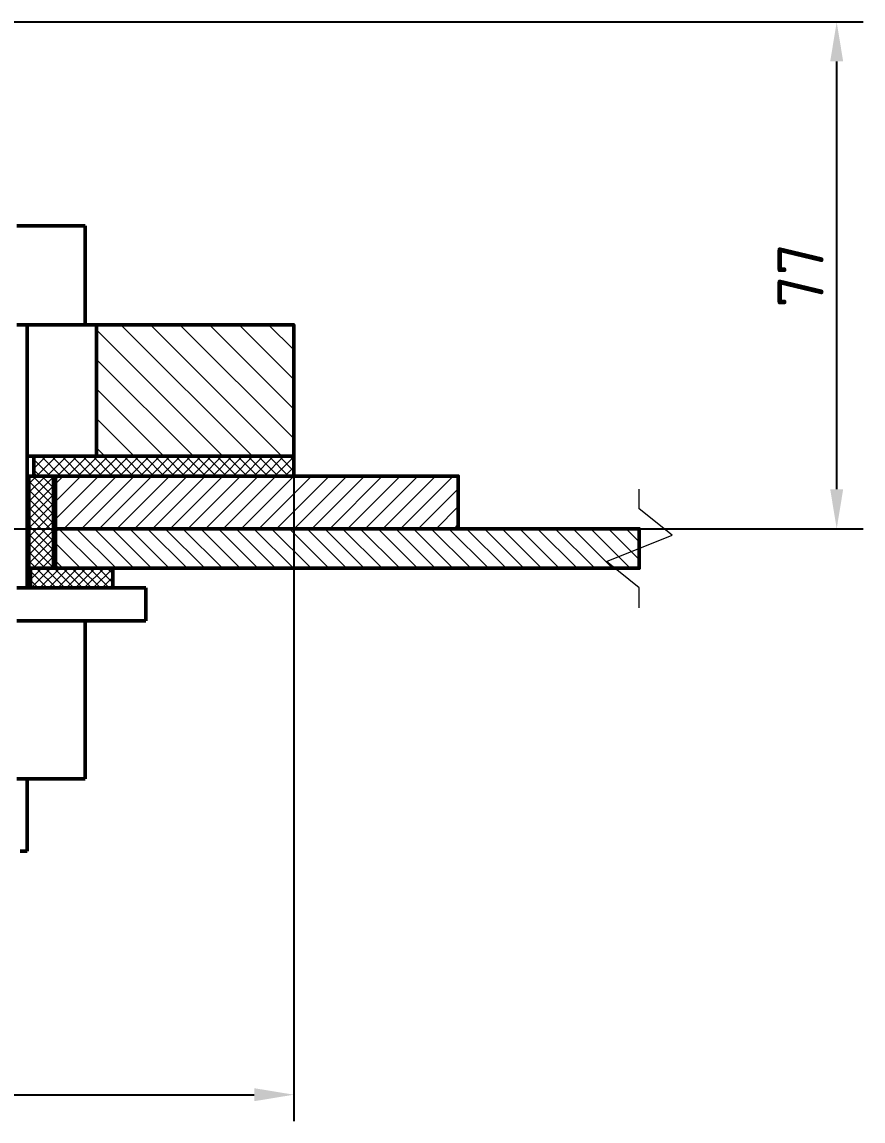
# Model space of a CAD drawing. Header units: millimetres. Extents: x 0 to 1682, y 0 to 1188.
# Drawn here: x 666.2 to 794, y 693 to 860 of the extents above; entities that cross this region are included whole.
import ezdxf

# ---------------------------------------------------------------- set-up
doc = ezdxf.new("R2010")
doc.units = ezdxf.units.MM
doc.header["$LTSCALE"] = 0.7
doc.layers.add('09_РАЗМЕРЫ', color=7, linetype='Continuous')
for name, color, linetype, lineweight in [('20_ВИДИМЫЕ', 7, 'Continuous', 50), ('22_ТОНКИЕ', 7, 'Continuous', 18), ('23_ШТРИХОВКА', 7, 'Continuous', 18)]:
    doc.layers.add(name, color=color, linetype=linetype, lineweight=lineweight)
doc.styles.add('ГОСТ', font='isocpeur.ttf')
doc.dimstyles.new('ГОСТ', dxfattribs={"dimscale": 2, "dimtxt": 3.5, "dimasz": 3, "dimexe": 2, "dimexo": 0, "dimgap": 1, "dimtad": 1, "dimdec": 1, "dimtxsty": 'ГОСТ', "dimcen": 2.5, "dimclrd": 7, "dimclre": 7, "dimclrt": 7, "dimazin": 3, "dimtfac": 1, "dimtmove": 0, "dimatfit": 3, "dimarcsym": 0})

msp = doc.modelspace()

# ---------------------------------------------------------------- hatches: boundary and pattern name
at = {"layer": '23_ШТРИХОВКА'}
h = msp.add_hatch(dxfattribs=at)
h.set_pattern_fill('ANSI31', angle=90)
h.paths.add_polyline_path([(679.9, 814), (680.3, 814), (680.7, 814), (681.1, 814), (681.5, 814), (681.9, 814), (682.3, 814), (682.7, 814), (683.1, 814), (683.5, 814), (683.9, 814), (684.3, 814), (684.7, 814), (685.1, 814), (685.5, 814), (685.9, 814), (686.3, 814), (686.7, 814), (687.1, 814), (687.5, 814), (687.9, 814), (688.3, 814), (688.7, 814), (689.1, 814), (689.5, 814), (689.9, 814), (690.3, 814), (690.7, 814), (691.1, 814), (691.5, 814), (691.9, 814), (692.3, 814), (692.7, 814), (693.1, 814), (693.5, 814), (693.9, 814), (694.3, 814), (694.7, 814), (695.1, 814), (695.5, 814), (695.9, 814), (696.3, 814), (696.7, 814), (697.1, 814), (697.5, 814), (697.9, 814), (698.3, 814), (698.7, 814), (699.1, 814), (699.5, 814), (699.9, 814), (700.3, 814), (700.7, 814), (701.1, 814), (701.5, 814), (701.9, 814), (702.3, 814), (702.7, 814), (703.1, 814), (703.5, 814), (703.9, 814), (704.3, 814), (704.7, 814), (705.1, 814), (705.5, 814), (705.9, 814), (706.3, 814), (706.7, 814), (707.1, 814), (707.5, 814), (707.5, 813.6), (707.5, 813.2), (707.5, 812.8), (707.5, 812.4), (707.5, 812), (707.5, 811.6), (707.5, 811.2), (707.5, 810.8), (707.5, 810.4), (707.5, 810), (707.5, 809.6), (707.5, 809.2), (707.5, 808.8), (707.5, 808.4), (707.5, 808), (707.5, 807.6), (707.5, 807.2), (707.5, 806.8), (707.5, 806.4), (707.5, 806), (707.5, 805.6), (707.5, 805.2), (707.5, 804.8), (707.5, 804.4), (707.5, 804), (707.5, 803.6), (707.5, 803.2), (707.5, 802.8), (707.5, 802.4), (707.5, 802), (707.5, 801.6), (707.5, 801.2), (707.5, 800.8), (707.5, 800.4), (707.5, 800), (707.5, 799.6), (707.5, 799.2), (707.5, 798.8), (707.5, 798.4), (707.5, 798), (707.5, 797.6), (707.5, 797.2), (707.5, 796.8), (707.5, 796.4), (707.5, 796), (707.5, 795.6), (707.5, 795.2), (707.5, 794.8), (707.5, 794.4), (707.5, 794), (707.1, 794), (706.7, 794), (706.3, 794), (705.9, 794), (705.5, 794), (705.1, 794), (704.7, 794), (704.3, 794), (703.9, 794), (703.5, 794), (703.1, 794), (702.7, 794), (702.3, 794), (701.9, 794), (701.5, 794), (701.1, 794), (700.7, 794), (700.3, 794), (699.9, 794), (699.5, 794), (699.1, 794), (698.7, 794), (698.3, 794), (697.9, 794), (697.5, 794), (697.1, 794), (696.7, 794), (696.3, 794), (695.9, 794), (695.5, 794), (695.1, 794), (694.7, 794), (694.3, 794), (693.9, 794), (693.5, 794), (693.1, 794), (692.7, 794), (692.3, 794), (691.9, 794), (691.5, 794), (691.1, 794), (690.7, 794), (690.3, 794), (689.9, 794), (689.5, 794), (689.1, 794), (688.7, 794), (688.3, 794), (687.9, 794), (687.5, 794), (687.1, 794), (686.7, 794), (686.3, 794), (685.9, 794), (685.5, 794), (685.1, 794), (684.7, 794), (684.3, 794), (683.9, 794), (683.5, 794), (683.1, 794), (682.7, 794), (682.3, 794), (681.9, 794), (681.5, 794), (681.1, 794), (680.7, 794), (680.3, 794), (679.9, 794), (679.5, 794), (679.1, 794), (678.7, 794), (678.3, 794), (677.9, 794), (677.5, 794), (677.5, 794.4), (677.5, 794.8), (677.5, 795.2), (677.5, 795.6), (677.5, 796), (677.5, 796.4), (677.5, 796.8), (677.5, 797.2), (677.5, 797.6), (677.5, 798), (677.5, 798.4), (677.5, 798.8), (677.5, 799.2), (677.5, 799.6), (677.5, 800), (677.5, 800.4), (677.5, 800.8), (677.5, 801.2), (677.5, 801.6), (677.5, 802), (677.5, 802.4), (677.5, 802.8), (677.5, 803.2), (677.5, 803.6), (677.5, 804), (677.5, 804.4), (677.5, 804.8), (677.5, 805.2), (677.5, 805.6), (677.5, 806), (677.5, 806.4), (677.5, 806.8), (677.5, 807.2), (677.5, 807.6), (677.5, 808), (677.5, 808.4), (677.5, 808.8), (677.5, 809.2), (677.5, 809.6), (677.5, 810), (677.5, 810.4), (677.5, 810.8), (677.5, 811.2), (677.5, 811.6), (677.5, 812), (677.5, 812.4), (677.5, 812.8), (677.5, 813.2), (677.5, 813.6), (677.5, 814), (677.9, 814), (678.3, 814), (678.7, 814), (679.1, 814), (679.5, 814)])
h = msp.add_hatch(dxfattribs=at)
h.set_pattern_fill('ANSI37', scale=0.35)
h.paths.add_polyline_path([(705.09, 791), (704.69, 791), (704.29, 791), (703.89, 791), (703.49, 791), (703.09, 791), (702.69, 791), (702.29, 791), (701.89, 791), (701.49, 791), (701.08, 791), (700.68, 791), (700.28, 791), (699.88, 791), (699.48, 791), (699.08, 791), (698.68, 791), (698.28, 791), (697.88, 791), (697.48, 791), (697.08, 791), (696.67, 791), (696.27, 791), (695.87, 791), (695.47, 791), (695.07, 791), (694.67, 791), (694.27, 791), (693.87, 791), (693.47, 791), (693.07, 791), (692.67, 791), (692.26, 791), (691.86, 791), (691.46, 791), (691.06, 791), (690.66, 791), (690.26, 791), (689.86, 791), (689.46, 791), (689.06, 791), (688.66, 791), (688.25, 791), (687.85, 791), (687.45, 791), (687.05, 791), (686.65, 791), (686.25, 791), (685.85, 791), (685.45, 791), (685.05, 791), (684.65, 791), (684.25, 791), (683.84, 791), (683.44, 791), (683.04, 791), (682.64, 791), (682.24, 791), (681.84, 791), (681.44, 791), (681.04, 791), (680.64, 791), (680.24, 791), (679.83, 791), (679.43, 791), (679.03, 791), (678.63, 791), (678.23, 791), (677.83, 791), (677.43, 791), (677.03, 791), (676.63, 791), (676.23, 791), (675.83, 791), (675.42, 791), (675.02, 791), (674.62, 791), (674.22, 791), (673.82, 791), (673.42, 791), (673.02, 791), (672.62, 791), (672.22, 791), (671.82, 791), (671.42, 791), (671.01, 791), (670.61, 791), (670.21, 791), (669.81, 791), (669.41, 791), (669.01, 791), (668.61, 791), (668.21, 791), (668, 791.19), (668, 791.59), (668, 792), (668, 792.4), (668, 792.8), (668, 793.2), (668, 793.6), (668, 794), (668.4, 794), (668.8, 794), (669.2, 794), (669.6, 794), (670, 794), (670.41, 794), (670.81, 794), (671.21, 794), (671.61, 794), (672.01, 794), (672.41, 794), (672.81, 794), (673.21, 794), (673.61, 794), (674.01, 794), (674.42, 794), (674.82, 794), (675.22, 794), (675.62, 794), (676.02, 794), (676.42, 794), (676.82, 794), (677.22, 794), (677.62, 794), (678.02, 794), (678.42, 794), (678.83, 794), (679.23, 794), (679.63, 794), (680.03, 794), (680.43, 794), (680.83, 794), (681.23, 794), (681.63, 794), (682.03, 794), (682.43, 794), (682.83, 794), (683.24, 794), (683.64, 794), (684.04, 794), (684.44, 794), (684.84, 794), (685.24, 794), (685.64, 794), (686.04, 794), (686.44, 794), (686.84, 794), (687.25, 794), (687.65, 794), (688.05, 794), (688.45, 794), (688.85, 794), (689.25, 794), (689.65, 794), (690.05, 794), (690.45, 794), (690.85, 794), (691.25, 794), (691.66, 794), (692.06, 794), (692.46, 794), (692.86, 794), (693.26, 794), (693.66, 794), (694.06, 794), (694.46, 794), (694.86, 794), (695.26, 794), (695.67, 794), (696.07, 794), (696.47, 794), (696.87, 794), (697.27, 794), (697.67, 794), (698.07, 794), (698.47, 794), (698.87, 794), (699.27, 794), (699.67, 794), (700.08, 794), (700.48, 794), (700.88, 794), (701.28, 794), (701.68, 794), (702.08, 794), (702.48, 794), (702.88, 794), (703.28, 794), (703.68, 794), (704.08, 794), (704.49, 794), (704.89, 794), (705.29, 794), (705.69, 794), (706.09, 794), (706.49, 794), (706.89, 794), (707.29, 794), (707.5, 793.81), (707.5, 793.41), (707.5, 793), (707.5, 792.6), (707.5, 792.2), (707.5, 791.8), (707.5, 791.4), (707.5, 791), (707.1, 791), (706.7, 791), (706.3, 791), (705.9, 791), (705.5, 791)])
h = msp.add_hatch(dxfattribs=at)
h.set_pattern_fill('ANSI37', scale=0.3)
h.paths.add_polyline_path([(668.46, 791), (668.86, 791), (669.27, 791), (669.67, 791), (670.07, 791), (670.48, 791), (670.88, 791), (671, 790.72), (671, 790.31), (671, 789.91), (671, 789.51), (671, 789.1), (671, 788.7), (671, 788.3), (671, 787.89), (671, 787.49), (671, 787.09), (671, 786.68), (671, 786.28), (671, 785.88), (671, 785.47), (671, 785.07), (671, 784.66), (671, 784.26), (671, 783.86), (671, 783.45), (671, 783.05), (671, 782.65), (671, 782.24), (671, 781.84), (671, 781.44), (671, 781.03), (671, 780.63), (671, 780.23), (671, 779.82), (671, 779.42), (671, 779.02), (671, 778.61), (671, 778.21), (671, 777.81), (671, 777.4), (671, 777), (670.6, 777), (670.19, 777), (669.79, 777), (669.39, 777), (668.98, 777), (668.58, 777), (668.18, 777), (667.77, 777), (667.37, 777), (667.25, 777.28), (667.25, 777.69), (667.25, 778.09), (667.25, 778.49), (667.25, 778.9), (667.25, 779.3), (667.25, 779.7), (667.25, 780.11), (667.25, 780.51), (667.25, 780.91), (667.25, 781.32), (667.25, 781.72), (667.25, 782.12), (667.25, 782.53), (667.25, 782.93), (667.25, 783.34), (667.25, 783.74), (667.25, 784.14), (667.25, 784.55), (667.25, 784.95), (667.25, 785.35), (667.25, 785.76), (667.25, 786.16), (667.25, 786.56), (667.25, 786.97), (667.25, 787.37), (667.25, 787.77), (667.25, 788.18), (667.25, 788.58), (667.25, 788.98), (667.25, 789.39), (667.25, 789.79), (667.25, 790.19), (667.25, 790.6), (667.25, 791), (667.65, 791), (668.06, 791)])
h = msp.add_hatch(dxfattribs=at)
h.set_pattern_fill('ANSI31', scale=0.6)
h.paths.add_polyline_path([(730.09, 783), (729.69, 783), (729.29, 783), (728.89, 783), (728.49, 783), (728.09, 783), (727.69, 783), (727.28, 783), (726.88, 783), (726.48, 783), (726.08, 783), (725.68, 783), (725.28, 783), (724.88, 783), (724.48, 783), (724.08, 783), (723.67, 783), (723.27, 783), (722.87, 783), (722.47, 783), (722.07, 783), (721.67, 783), (721.27, 783), (720.87, 783), (720.47, 783), (720.06, 783), (719.66, 783), (719.26, 783), (718.86, 783), (718.46, 783), (718.06, 783), (717.66, 783), (717.26, 783), (716.85, 783), (716.45, 783), (716.05, 783), (715.65, 783), (715.25, 783), (714.85, 783), (714.45, 783), (714.05, 783), (713.65, 783), (713.24, 783), (712.84, 783), (712.44, 783), (712.04, 783), (711.64, 783), (711.24, 783), (710.84, 783), (710.44, 783), (710.04, 783), (709.63, 783), (709.23, 783), (708.83, 783), (708.43, 783), (708.03, 783), (707.63, 783), (707.23, 783), (706.83, 783), (706.42, 783), (706.02, 783), (705.62, 783), (705.22, 783), (704.82, 783), (704.42, 783), (704.02, 783), (703.62, 783), (703.22, 783), (702.81, 783), (702.41, 783), (702.01, 783), (701.61, 783), (701.21, 783), (700.81, 783), (700.41, 783), (700.01, 783), (699.6, 783), (699.2, 783), (698.8, 783), (698.4, 783), (698, 783), (697.6, 783), (697.2, 783), (696.8, 783), (696.4, 783), (695.99, 783), (695.59, 783), (695.19, 783), (694.79, 783), (694.39, 783), (693.99, 783), (693.59, 783), (693.19, 783), (692.79, 783), (692.38, 783), (691.98, 783), (691.58, 783), (691.18, 783), (690.78, 783), (690.38, 783), (689.98, 783), (689.58, 783), (689.17, 783), (688.77, 783), (688.37, 783), (687.97, 783), (687.57, 783), (687.17, 783), (686.77, 783), (686.37, 783), (685.97, 783), (685.56, 783), (685.16, 783), (684.76, 783), (684.36, 783), (683.96, 783), (683.56, 783), (683.16, 783), (682.76, 783), (682.36, 783), (681.95, 783), (681.55, 783), (681.15, 783), (680.75, 783), (680.35, 783), (679.95, 783), (679.55, 783), (679.15, 783), (678.74, 783), (678.34, 783), (677.94, 783), (677.54, 783), (677.14, 783), (676.74, 783), (676.34, 783), (675.94, 783), (675.54, 783), (675.13, 783), (674.73, 783), (674.33, 783), (673.93, 783), (673.53, 783), (673.13, 783), (672.73, 783), (672.33, 783), (671.92, 783), (671.52, 783), (671.3, 783.18), (671.3, 783.58), (671.3, 783.98), (671.3, 784.38), (671.3, 784.78), (671.3, 785.18), (671.3, 785.58), (671.3, 785.99), (671.3, 786.39), (671.3, 786.79), (671.3, 787.19), (671.3, 787.59), (671.3, 787.99), (671.3, 788.39), (671.3, 788.79), (671.3, 789.19), (671.3, 789.6), (671.3, 790), (671.3, 790.4), (671.3, 790.8), (671.5, 791), (671.9, 791), (672.3, 791), (672.7, 791), (673.11, 791), (673.51, 791), (673.91, 791), (674.31, 791), (674.71, 791), (675.11, 791), (675.51, 791), (675.91, 791), (676.31, 791), (676.72, 791), (677.12, 791), (677.52, 791), (677.92, 791), (678.32, 791), (678.72, 791), (679.12, 791), (679.52, 791), (679.92, 791), (680.33, 791), (680.73, 791), (681.13, 791), (681.53, 791), (681.93, 791), (682.33, 791), (682.73, 791), (683.13, 791), (683.54, 791), (683.94, 791), (684.34, 791), (684.74, 791), (685.14, 791), (685.54, 791), (685.94, 791), (686.34, 791), (686.74, 791), (687.15, 791), (687.55, 791), (687.95, 791), (688.35, 791), (688.75, 791), (689.15, 791), (689.55, 791), (689.95, 791), (690.36, 791), (690.76, 791), (691.16, 791), (691.56, 791), (691.96, 791), (692.36, 791), (692.76, 791), (693.16, 791), (693.56, 791), (693.97, 791), (694.37, 791), (694.77, 791), (695.17, 791), (695.57, 791), (695.97, 791), (696.37, 791), (696.77, 791), (697.17, 791), (697.58, 791), (697.98, 791), (698.38, 791), (698.78, 791), (699.18, 791), (699.58, 791), (699.98, 791), (700.38, 791), (700.79, 791), (701.19, 791), (701.59, 791), (701.99, 791), (702.39, 791), (702.79, 791), (703.19, 791), (703.59, 791), (703.99, 791), (704.4, 791), (704.8, 791), (705.2, 791), (705.6, 791), (706, 791), (706.4, 791), (706.8, 791), (707.2, 791), (707.6, 791), (708.01, 791), (708.41, 791), (708.81, 791), (709.21, 791), (709.61, 791), (710.01, 791), (710.41, 791), (710.81, 791), (711.22, 791), (711.62, 791), (712.02, 791), (712.42, 791), (712.82, 791), (713.22, 791), (713.62, 791), (714.02, 791), (714.42, 791), (714.83, 791), (715.23, 791), (715.63, 791), (716.03, 791), (716.43, 791), (716.83, 791), (717.23, 791), (717.63, 791), (718.04, 791), (718.44, 791), (718.84, 791), (719.24, 791), (719.64, 791), (720.04, 791), (720.44, 791), (720.84, 791), (721.24, 791), (721.65, 791), (722.05, 791), (722.45, 791), (722.85, 791), (723.25, 791), (723.65, 791), (724.05, 791), (724.45, 791), (724.85, 791), (725.26, 791), (725.66, 791), (726.06, 791), (726.46, 791), (726.86, 791), (727.26, 791), (727.66, 791), (728.06, 791), (728.47, 791), (728.87, 791), (729.27, 791), (729.67, 791), (730.07, 791), (730.47, 791), (730.87, 791), (731.27, 791), (731.67, 791), (732.08, 791), (732.48, 791), (732.5, 790.62), (732.5, 790.22), (732.5, 789.82), (732.5, 789.42), (732.5, 789.02), (732.5, 788.62), (732.5, 788.22), (732.5, 787.81), (732.5, 787.41), (732.5, 787.01), (732.5, 786.61), (732.5, 786.21), (732.5, 785.81), (732.5, 785.41), (732.5, 785.01), (732.5, 784.6), (732.5, 784.2), (732.5, 783.8), (732.5, 783.4), (732.5, 783), (732.1, 783), (731.7, 783), (731.3, 783), (730.9, 783), (730.49, 783)])
h = msp.add_hatch(dxfattribs=at)
h.set_pattern_fill('ANSI31', scale=0.6, angle=90)
h.paths.add_polyline_path([(757.6, 777), (757.2, 777), (756.8, 777), (756.4, 777), (756, 777), (755.6, 777), (755.19, 777), (754.79, 777), (754.39, 777), (753.99, 777), (753.59, 777), (753.19, 777), (752.79, 777), (752.39, 777), (751.99, 777), (751.59, 777), (751.19, 777), (750.79, 777), (750.39, 777), (749.99, 777), (749.59, 777), (749.19, 777), (748.79, 777), (748.39, 777), (747.99, 777), (747.59, 777), (747.19, 777), (746.79, 777), (746.39, 777), (745.99, 777), (745.58, 777), (745.18, 777), (744.78, 777), (744.38, 777), (743.98, 777), (743.58, 777), (743.18, 777), (742.78, 777), (742.38, 777), (741.98, 777), (741.58, 777), (741.18, 777), (740.78, 777), (740.38, 777), (739.98, 777), (739.58, 777), (739.18, 777), (738.78, 777), (738.38, 777), (737.98, 777), (737.58, 777), (737.18, 777), (736.78, 777), (736.38, 777), (735.97, 777), (735.57, 777), (735.17, 777), (734.77, 777), (734.37, 777), (733.97, 777), (733.57, 777), (733.17, 777), (732.77, 777), (732.37, 777), (731.97, 777), (731.57, 777), (731.17, 777), (730.77, 777), (730.37, 777), (729.97, 777), (729.57, 777), (729.17, 777), (728.77, 777), (728.37, 777), (727.97, 777), (727.57, 777), (727.17, 777), (726.76, 777), (726.36, 777), (725.96, 777), (725.56, 777), (725.16, 777), (724.76, 777), (724.36, 777), (723.96, 777), (723.56, 777), (723.16, 777), (722.76, 777), (722.36, 777), (721.96, 777), (721.56, 777), (721.16, 777), (720.76, 777), (720.36, 777), (719.96, 777), (719.56, 777), (719.16, 777), (718.76, 777), (718.36, 777), (717.96, 777), (717.56, 777), (717.15, 777), (716.75, 777), (716.35, 777), (715.95, 777), (715.55, 777), (715.15, 777), (714.75, 777), (714.35, 777), (713.95, 777), (713.55, 777), (713.15, 777), (712.75, 777), (712.35, 777), (711.95, 777), (711.55, 777), (711.15, 777), (710.75, 777), (710.35, 777), (709.95, 777), (709.55, 777), (709.15, 777), (708.75, 777), (708.35, 777), (707.95, 777), (707.54, 777), (707.14, 777), (706.74, 777), (706.34, 777), (705.94, 777), (705.54, 777), (705.14, 777), (704.74, 777), (704.34, 777), (703.94, 777), (703.54, 777), (703.14, 777), (702.74, 777), (702.34, 777), (701.94, 777), (701.54, 777), (701.14, 777), (700.74, 777), (700.34, 777), (699.94, 777), (699.54, 777), (699.14, 777), (698.74, 777), (698.33, 777), (697.93, 777), (697.53, 777), (697.13, 777), (696.73, 777), (696.33, 777), (695.93, 777), (695.53, 777), (695.13, 777), (694.73, 777), (694.33, 777), (693.93, 777), (693.53, 777), (693.13, 777), (692.73, 777), (692.33, 777), (691.93, 777), (691.53, 777), (691.13, 777), (690.73, 777), (690.33, 777), (689.93, 777), (689.53, 777), (689.13, 777), (688.72, 777), (688.32, 777), (687.92, 777), (687.52, 777), (687.12, 777), (686.72, 777), (686.32, 777), (685.92, 777), (685.52, 777), (685.12, 777), (684.72, 777), (684.32, 777), (683.92, 777), (683.52, 777), (683.12, 777), (682.72, 777), (682.32, 777), (681.92, 777), (681.52, 777), (681.12, 777), (680.72, 777), (680.32, 777), (679.92, 777), (679.52, 777), (679.11, 777), (678.71, 777), (678.31, 777), (677.91, 777), (677.51, 777), (677.11, 777), (676.71, 777), (676.31, 777), (675.91, 777), (675.51, 777), (675.11, 777), (674.71, 777), (674.31, 777), (673.91, 777), (673.51, 777), (673.11, 777), (672.71, 777), (672.31, 777), (671.91, 777), (671.51, 777), (671.3, 777.19), (671.3, 777.59), (671.3, 777.99), (671.3, 778.4), (671.3, 778.8), (671.3, 779.2), (671.3, 779.6), (671.3, 780), (671.3, 780.4), (671.3, 780.8), (671.3, 781.2), (671.3, 781.6), (671.3, 782), (671.3, 782.4), (671.3, 782.8), (671.5, 783), (671.9, 783), (672.3, 783), (672.7, 783), (673.1, 783), (673.5, 783), (673.9, 783), (674.3, 783), (674.7, 783), (675.1, 783), (675.5, 783), (675.9, 783), (676.31, 783), (676.71, 783), (677.11, 783), (677.51, 783), (677.91, 783), (678.31, 783), (678.71, 783), (679.11, 783), (679.51, 783), (679.91, 783), (680.31, 783), (680.71, 783), (681.11, 783), (681.51, 783), (681.91, 783), (682.31, 783), (682.71, 783), (683.11, 783), (683.51, 783), (683.91, 783), (684.31, 783), (684.71, 783), (685.11, 783), (685.52, 783), (685.92, 783), (686.32, 783), (686.72, 783), (687.12, 783), (687.52, 783), (687.92, 783), (688.32, 783), (688.72, 783), (689.12, 783), (689.52, 783), (689.92, 783), (690.32, 783), (690.72, 783), (691.12, 783), (691.52, 783), (691.92, 783), (692.32, 783), (692.72, 783), (693.12, 783), (693.52, 783), (693.92, 783), (694.32, 783), (694.72, 783), (695.13, 783), (695.53, 783), (695.93, 783), (696.33, 783), (696.73, 783), (697.13, 783), (697.53, 783), (697.93, 783), (698.33, 783), (698.73, 783), (699.13, 783), (699.53, 783), (699.93, 783), (700.33, 783), (700.73, 783), (701.13, 783), (701.53, 783), (701.93, 783), (702.33, 783), (702.73, 783), (703.13, 783), (703.53, 783), (703.93, 783), (704.33, 783), (704.74, 783), (705.14, 783), (705.54, 783), (705.94, 783), (706.34, 783), (706.74, 783), (707.14, 783), (707.54, 783), (707.94, 783), (708.34, 783), (708.74, 783), (709.14, 783), (709.54, 783), (709.94, 783), (710.34, 783), (710.74, 783), (711.14, 783), (711.54, 783), (711.94, 783), (712.34, 783), (712.74, 783), (713.14, 783), (713.54, 783), (713.95, 783), (714.35, 783), (714.75, 783), (715.15, 783), (715.55, 783), (715.95, 783), (716.35, 783), (716.75, 783), (717.15, 783), (717.55, 783), (717.95, 783), (718.35, 783), (718.75, 783), (719.15, 783), (719.55, 783), (719.95, 783), (720.35, 783), (720.75, 783), (721.15, 783), (721.55, 783), (721.95, 783), (722.35, 783), (722.75, 783), (723.15, 783), (723.56, 783), (723.96, 783), (724.36, 783), (724.76, 783), (725.16, 783), (725.56, 783), (725.96, 783), (726.36, 783), (726.76, 783), (727.16, 783), (727.56, 783), (727.96, 783), (728.36, 783), (728.76, 783), (729.16, 783), (729.56, 783), (729.96, 783), (730.36, 783), (730.76, 783), (731.16, 783), (731.56, 783), (731.96, 783), (732.36, 783), (732.76, 783), (733.17, 783), (733.57, 783), (733.97, 783), (734.37, 783), (734.77, 783), (735.17, 783), (735.57, 783), (735.97, 783), (736.37, 783), (736.77, 783), (737.17, 783), (737.57, 783), (737.97, 783), (738.37, 783), (738.77, 783), (739.17, 783), (739.57, 783), (739.97, 783), (740.37, 783), (740.77, 783), (741.17, 783), (741.57, 783), (741.97, 783), (742.38, 783), (742.78, 783), (743.18, 783), (743.58, 783), (743.98, 783), (744.38, 783), (744.78, 783), (745.18, 783), (745.58, 783), (745.98, 783), (746.38, 783), (746.78, 783), (747.18, 783), (747.58, 783), (747.98, 783), (748.38, 783), (748.78, 783), (749.18, 783), (749.58, 783), (749.98, 783), (750.38, 783), (750.78, 783), (751.18, 783), (751.58, 783), (751.99, 783), (752.39, 783), (752.79, 783), (753.19, 783), (753.59, 783), (753.99, 783), (754.39, 783), (754.79, 783), (755.19, 783), (755.59, 783), (755.99, 783), (756.39, 783), (756.79, 783), (757.19, 783), (757.59, 783), (757.99, 783), (758.39, 783), (758.79, 783), (759.19, 783), (759.59, 783), (759.99, 783), (760, 782.61), (760, 782.21), (760, 781.81), (760, 781.4), (760, 781), (760, 780.6), (760, 780.2), (760, 779.8), (760, 779.4), (760, 779), (760, 778.6), (760, 778.2), (760, 777.8), (760, 777.4), (760, 777), (759.6, 777), (759.2, 777), (758.8, 777), (758.4, 777), (758, 777)])
h = msp.add_hatch(dxfattribs=at)
h.set_pattern_fill('ANSI37', scale=0.3)
h.paths.add_polyline_path([(668.71, 777), (669.11, 777), (669.51, 777), (669.92, 777), (670.32, 777), (670.72, 777), (671.12, 777), (671.53, 777), (671.93, 777), (672.33, 777), (672.73, 777), (673.14, 777), (673.54, 777), (673.94, 777), (674.34, 777), (674.75, 777), (675.15, 777), (675.55, 777), (675.95, 777), (676.36, 777), (676.76, 777), (677.16, 777), (677.56, 777), (677.97, 777), (678.37, 777), (678.77, 777), (679.18, 777), (679.58, 777), (679.98, 777), (680, 776.62), (680, 776.21), (680, 775.81), (680, 775.41), (680, 775.01), (680, 774.6), (680, 774.2), (679.8, 774), (679.4, 774), (678.99, 774), (678.59, 774), (678.19, 774), (677.79, 774), (677.38, 774), (676.98, 774), (676.58, 774), (676.18, 774), (675.77, 774), (675.37, 774), (674.97, 774), (674.56, 774), (674.16, 774), (673.76, 774), (673.36, 774), (672.95, 774), (672.55, 774), (672.15, 774), (671.75, 774), (671.34, 774), (670.94, 774), (670.54, 774), (670.14, 774), (669.73, 774), (669.33, 774), (668.93, 774), (668.53, 774), (668.12, 774), (667.72, 774), (667.5, 774.18), (667.5, 774.58), (667.5, 774.99), (667.5, 775.39), (667.5, 775.79), (667.5, 776.19), (667.5, 776.6), (667.5, 777), (667.9, 777), (668.31, 777)])

# ---------------------------------------------------------------- linework, layer by layer
at = {"layer": '20_ВИДИМЫЕ'}
for points in [[(665.39, 829), (675.78, 829)], [(675.78, 814), (675.78, 829)], [(665.39, 814), (675.78, 814)], [(667, 774), (667, 814)], [(675.78, 814), (676.3, 814), (676.73, 814), (677.06, 814), (677.3, 814), (677.45, 814), (677.5, 814)], [(707.5, 814), (677.5, 814)], [(677.5, 814), (677.5, 794)], [(707.5, 794), (707.5, 814)], [(668, 794), (667.97, 794), (667.89, 794), (667.75, 794), (667.55, 794), (667.3, 794), (667, 794)], [(707.5, 794), (668, 794)], [(668, 791), (668, 794)], [(707.5, 794), (677.5, 794)], [(707.5, 791), (707.5, 794)], [(667.25, 791), (667.24, 791), (667.22, 791), (667.19, 791), (667.14, 791), (667.08, 791), (667, 791)], [(671, 791), (667.25, 791)], [(667.25, 777), (667.25, 791)], [(707.5, 791), (668, 791)], [(671, 777), (671, 791)], [(732.5, 791), (671.3, 791)], [(671.3, 783), (671.3, 791)], [(732.5, 783), (732.5, 791)], [(671.3, 783), (671.29, 783), (671.27, 783), (671.22, 783), (671.17, 783), (671.09, 783), (671, 783)], [(671.3, 783), (671.29, 783), (671.27, 783), (671.22, 783), (671.17, 783), (671.09, 783), (671, 783)], [(732.5, 783), (671.3, 783)], [(760, 783), (671.3, 783)], [(671.3, 777), (671.3, 783)], [(760, 777), (760, 783)], [(667.25, 777), (667.24, 777), (667.22, 777), (667.19, 777), (667.14, 777), (667.08, 777), (667, 777)], [(671, 777), (667.25, 777)], [(680, 777), (667.5, 777)], [(667.5, 774), (667.5, 777)], [(760, 777), (671.3, 777)], [(680, 774), (680, 777)], [(665.4, 774), (666.58, 774), (667.76, 774), (668.85, 774), (669.91, 774), (670.97, 774), (672.04, 774), (673.1, 774), (674.08, 774), (674.97, 774), (675.86, 774), (676.74, 774), (677.63, 774), (678.5, 774), (679.17, 774), (679.84, 774), (680.5, 774), (681.17, 774), (681.84, 774), (682.32, 774), (682.74, 774), (683.15, 774), (683.57, 774), (683.98, 774), (684.3, 774), (684.44, 774), (684.58, 774), (684.72, 774), (684.86, 774), (685, 774)], [(685, 769), (685, 774)], [(665.4, 769), (666.58, 769), (667.76, 769), (668.85, 769), (669.91, 769), (670.97, 769), (672.04, 769), (673.1, 769), (674.08, 769), (674.97, 769), (675.86, 769), (676.74, 769), (677.63, 769), (678.5, 769), (679.17, 769), (679.84, 769), (680.5, 769), (681.17, 769), (681.84, 769), (682.32, 769), (682.74, 769), (683.15, 769), (683.57, 769), (683.98, 769), (684.3, 769), (684.44, 769), (684.58, 769), (684.72, 769), (684.86, 769), (685, 769)], [(675.78, 745), (675.78, 769)], [(665.39, 745), (675.78, 745)], [(667, 734), (667, 745)], [(665.93, 734), (666.34, 734), (666.72, 734), (666.86, 734), (667, 734)]]:
    msp.add_lwpolyline(points, dxfattribs=at)
for points in [[(679.9, 814), (680.3, 814), (680.7, 814), (681.1, 814), (681.5, 814), (681.9, 814), (682.3, 814), (682.7, 814), (683.1, 814), (683.5, 814), (683.9, 814), (684.3, 814), (684.7, 814), (685.1, 814), (685.5, 814), (685.9, 814), (686.3, 814), (686.7, 814), (687.1, 814), (687.5, 814), (687.9, 814), (688.3, 814), (688.7, 814), (689.1, 814), (689.5, 814), (689.9, 814), (690.3, 814), (690.7, 814), (691.1, 814), (691.5, 814), (691.9, 814), (692.3, 814), (692.7, 814), (693.1, 814), (693.5, 814), (693.9, 814), (694.3, 814), (694.7, 814), (695.1, 814), (695.5, 814), (695.9, 814), (696.3, 814), (696.7, 814), (697.1, 814), (697.5, 814), (697.9, 814), (698.3, 814), (698.7, 814), (699.1, 814), (699.5, 814), (699.9, 814), (700.3, 814), (700.7, 814), (701.1, 814), (701.5, 814), (701.9, 814), (702.3, 814), (702.7, 814), (703.1, 814), (703.5, 814), (703.9, 814), (704.3, 814), (704.7, 814), (705.1, 814), (705.5, 814), (705.9, 814), (706.3, 814), (706.7, 814), (707.1, 814), (707.5, 814), (707.5, 813.6), (707.5, 813.2), (707.5, 812.8), (707.5, 812.4), (707.5, 812), (707.5, 811.6), (707.5, 811.2), (707.5, 810.8), (707.5, 810.4), (707.5, 810), (707.5, 809.6), (707.5, 809.2), (707.5, 808.8), (707.5, 808.4), (707.5, 808), (707.5, 807.6), (707.5, 807.2), (707.5, 806.8), (707.5, 806.4), (707.5, 806), (707.5, 805.6), (707.5, 805.2), (707.5, 804.8), (707.5, 804.4), (707.5, 804), (707.5, 803.6), (707.5, 803.2), (707.5, 802.8), (707.5, 802.4), (707.5, 802), (707.5, 801.6), (707.5, 801.2), (707.5, 800.8), (707.5, 800.4), (707.5, 800), (707.5, 799.6), (707.5, 799.2), (707.5, 798.8), (707.5, 798.4), (707.5, 798), (707.5, 797.6), (707.5, 797.2), (707.5, 796.8), (707.5, 796.4), (707.5, 796), (707.5, 795.6), (707.5, 795.2), (707.5, 794.8), (707.5, 794.4), (707.5, 794), (707.1, 794), (706.7, 794), (706.3, 794), (705.9, 794), (705.5, 794), (705.1, 794), (704.7, 794), (704.3, 794), (703.9, 794), (703.5, 794), (703.1, 794), (702.7, 794), (702.3, 794), (701.9, 794), (701.5, 794), (701.1, 794), (700.7, 794), (700.3, 794), (699.9, 794), (699.5, 794), (699.1, 794), (698.7, 794), (698.3, 794), (697.9, 794), (697.5, 794), (697.1, 794), (696.7, 794), (696.3, 794), (695.9, 794), (695.5, 794), (695.1, 794), (694.7, 794), (694.3, 794), (693.9, 794), (693.5, 794), (693.1, 794), (692.7, 794), (692.3, 794), (691.9, 794), (691.5, 794), (691.1, 794), (690.7, 794), (690.3, 794), (689.9, 794), (689.5, 794), (689.1, 794), (688.7, 794), (688.3, 794), (687.9, 794), (687.5, 794), (687.1, 794), (686.7, 794), (686.3, 794), (685.9, 794), (685.5, 794), (685.1, 794), (684.7, 794), (684.3, 794), (683.9, 794), (683.5, 794), (683.1, 794), (682.7, 794), (682.3, 794), (681.9, 794), (681.5, 794), (681.1, 794), (680.7, 794), (680.3, 794), (679.9, 794), (679.5, 794), (679.1, 794), (678.7, 794), (678.3, 794), (677.9, 794), (677.5, 794), (677.5, 794.4), (677.5, 794.8), (677.5, 795.2), (677.5, 795.6), (677.5, 796), (677.5, 796.4), (677.5, 796.8), (677.5, 797.2), (677.5, 797.6), (677.5, 798), (677.5, 798.4), (677.5, 798.8), (677.5, 799.2), (677.5, 799.6), (677.5, 800), (677.5, 800.4), (677.5, 800.8), (677.5, 801.2), (677.5, 801.6), (677.5, 802), (677.5, 802.4), (677.5, 802.8), (677.5, 803.2), (677.5, 803.6), (677.5, 804), (677.5, 804.4), (677.5, 804.8), (677.5, 805.2), (677.5, 805.6), (677.5, 806), (677.5, 806.4), (677.5, 806.8), (677.5, 807.2), (677.5, 807.6), (677.5, 808), (677.5, 808.4), (677.5, 808.8), (677.5, 809.2), (677.5, 809.6), (677.5, 810), (677.5, 810.4), (677.5, 810.8), (677.5, 811.2), (677.5, 811.6), (677.5, 812), (677.5, 812.4), (677.5, 812.8), (677.5, 813.2), (677.5, 813.6), (677.5, 814), (677.9, 814), (678.3, 814), (678.7, 814), (679.1, 814), (679.5, 814), (679.9, 814)], [(705.09, 791), (704.69, 791), (704.29, 791), (703.89, 791), (703.49, 791), (703.09, 791), (702.69, 791), (702.29, 791), (701.89, 791), (701.49, 791), (701.08, 791), (700.68, 791), (700.28, 791), (699.88, 791), (699.48, 791), (699.08, 791), (698.68, 791), (698.28, 791), (697.88, 791), (697.48, 791), (697.08, 791), (696.67, 791), (696.27, 791), (695.87, 791), (695.47, 791), (695.07, 791), (694.67, 791), (694.27, 791), (693.87, 791), (693.47, 791), (693.07, 791), (692.67, 791), (692.26, 791), (691.86, 791), (691.46, 791), (691.06, 791), (690.66, 791), (690.26, 791), (689.86, 791), (689.46, 791), (689.06, 791), (688.66, 791), (688.25, 791), (687.85, 791), (687.45, 791), (687.05, 791), (686.65, 791), (686.25, 791), (685.85, 791), (685.45, 791), (685.05, 791), (684.65, 791), (684.25, 791), (683.84, 791), (683.44, 791), (683.04, 791), (682.64, 791), (682.24, 791), (681.84, 791), (681.44, 791), (681.04, 791), (680.64, 791), (680.24, 791), (679.83, 791), (679.43, 791), (679.03, 791), (678.63, 791), (678.23, 791), (677.83, 791), (677.43, 791), (677.03, 791), (676.63, 791), (676.23, 791), (675.83, 791), (675.42, 791), (675.02, 791), (674.62, 791), (674.22, 791), (673.82, 791), (673.42, 791), (673.02, 791), (672.62, 791), (672.22, 791), (671.82, 791), (671.42, 791), (671.01, 791), (670.61, 791), (670.21, 791), (669.81, 791), (669.41, 791), (669.01, 791), (668.61, 791), (668.21, 791), (668, 791.19), (668, 791.59), (668, 792), (668, 792.4), (668, 792.8), (668, 793.2), (668, 793.6), (668, 794), (668.4, 794), (668.8, 794), (669.2, 794), (669.6, 794), (670, 794), (670.41, 794), (670.81, 794), (671.21, 794), (671.61, 794), (672.01, 794), (672.41, 794), (672.81, 794), (673.21, 794), (673.61, 794), (674.01, 794), (674.42, 794), (674.82, 794), (675.22, 794), (675.62, 794), (676.02, 794), (676.42, 794), (676.82, 794), (677.22, 794), (677.62, 794), (678.02, 794), (678.42, 794), (678.83, 794), (679.23, 794), (679.63, 794), (680.03, 794), (680.43, 794), (680.83, 794), (681.23, 794), (681.63, 794), (682.03, 794), (682.43, 794), (682.83, 794), (683.24, 794), (683.64, 794), (684.04, 794), (684.44, 794), (684.84, 794), (685.24, 794), (685.64, 794), (686.04, 794), (686.44, 794), (686.84, 794), (687.25, 794), (687.65, 794), (688.05, 794), (688.45, 794), (688.85, 794), (689.25, 794), (689.65, 794), (690.05, 794), (690.45, 794), (690.85, 794), (691.25, 794), (691.66, 794), (692.06, 794), (692.46, 794), (692.86, 794), (693.26, 794), (693.66, 794), (694.06, 794), (694.46, 794), (694.86, 794), (695.26, 794), (695.67, 794), (696.07, 794), (696.47, 794), (696.87, 794), (697.27, 794), (697.67, 794), (698.07, 794), (698.47, 794), (698.87, 794), (699.27, 794), (699.67, 794), (700.08, 794), (700.48, 794), (700.88, 794), (701.28, 794), (701.68, 794), (702.08, 794), (702.48, 794), (702.88, 794), (703.28, 794), (703.68, 794), (704.08, 794), (704.49, 794), (704.89, 794), (705.29, 794), (705.69, 794), (706.09, 794), (706.49, 794), (706.89, 794), (707.29, 794), (707.5, 793.81), (707.5, 793.41), (707.5, 793), (707.5, 792.6), (707.5, 792.2), (707.5, 791.8), (707.5, 791.4), (707.5, 791), (707.1, 791), (706.7, 791), (706.3, 791), (705.9, 791), (705.5, 791), (705.09, 791)], [(668.46, 791), (668.86, 791), (669.27, 791), (669.67, 791), (670.07, 791), (670.48, 791), (670.88, 791), (671, 790.72), (671, 790.31), (671, 789.91), (671, 789.51), (671, 789.1), (671, 788.7), (671, 788.3), (671, 787.89), (671, 787.49), (671, 787.09), (671, 786.68), (671, 786.28), (671, 785.88), (671, 785.47), (671, 785.07), (671, 784.66), (671, 784.26), (671, 783.86), (671, 783.45), (671, 783.05), (671, 782.65), (671, 782.24), (671, 781.84), (671, 781.44), (671, 781.03), (671, 780.63), (671, 780.23), (671, 779.82), (671, 779.42), (671, 779.02), (671, 778.61), (671, 778.21), (671, 777.81), (671, 777.4), (671, 777), (670.6, 777), (670.19, 777), (669.79, 777), (669.39, 777), (668.98, 777), (668.58, 777), (668.18, 777), (667.77, 777), (667.37, 777), (667.25, 777.28), (667.25, 777.69), (667.25, 778.09), (667.25, 778.49), (667.25, 778.9), (667.25, 779.3), (667.25, 779.7), (667.25, 780.11), (667.25, 780.51), (667.25, 780.91), (667.25, 781.32), (667.25, 781.72), (667.25, 782.12), (667.25, 782.53), (667.25, 782.93), (667.25, 783.34), (667.25, 783.74), (667.25, 784.14), (667.25, 784.55), (667.25, 784.95), (667.25, 785.35), (667.25, 785.76), (667.25, 786.16), (667.25, 786.56), (667.25, 786.97), (667.25, 787.37), (667.25, 787.77), (667.25, 788.18), (667.25, 788.58), (667.25, 788.98), (667.25, 789.39), (667.25, 789.79), (667.25, 790.19), (667.25, 790.6), (667.25, 791), (667.65, 791), (668.06, 791), (668.46, 791)], [(730.09, 783), (729.69, 783), (729.29, 783), (728.89, 783), (728.49, 783), (728.09, 783), (727.69, 783), (727.28, 783), (726.88, 783), (726.48, 783), (726.08, 783), (725.68, 783), (725.28, 783), (724.88, 783), (724.48, 783), (724.08, 783), (723.67, 783), (723.27, 783), (722.87, 783), (722.47, 783), (722.07, 783), (721.67, 783), (721.27, 783), (720.87, 783), (720.47, 783), (720.06, 783), (719.66, 783), (719.26, 783), (718.86, 783), (718.46, 783), (718.06, 783), (717.66, 783), (717.26, 783), (716.85, 783), (716.45, 783), (716.05, 783), (715.65, 783), (715.25, 783), (714.85, 783), (714.45, 783), (714.05, 783), (713.65, 783), (713.24, 783), (712.84, 783), (712.44, 783), (712.04, 783), (711.64, 783), (711.24, 783), (710.84, 783), (710.44, 783), (710.04, 783), (709.63, 783), (709.23, 783), (708.83, 783), (708.43, 783), (708.03, 783), (707.63, 783), (707.23, 783), (706.83, 783), (706.42, 783), (706.02, 783), (705.62, 783), (705.22, 783), (704.82, 783), (704.42, 783), (704.02, 783), (703.62, 783), (703.22, 783), (702.81, 783), (702.41, 783), (702.01, 783), (701.61, 783), (701.21, 783), (700.81, 783), (700.41, 783), (700.01, 783), (699.6, 783), (699.2, 783), (698.8, 783), (698.4, 783), (698, 783), (697.6, 783), (697.2, 783), (696.8, 783), (696.4, 783), (695.99, 783), (695.59, 783), (695.19, 783), (694.79, 783), (694.39, 783), (693.99, 783), (693.59, 783), (693.19, 783), (692.79, 783), (692.38, 783), (691.98, 783), (691.58, 783), (691.18, 783), (690.78, 783), (690.38, 783), (689.98, 783), (689.58, 783), (689.17, 783), (688.77, 783), (688.37, 783), (687.97, 783), (687.57, 783), (687.17, 783), (686.77, 783), (686.37, 783), (685.97, 783), (685.56, 783), (685.16, 783), (684.76, 783), (684.36, 783), (683.96, 783), (683.56, 783), (683.16, 783), (682.76, 783), (682.36, 783), (681.95, 783), (681.55, 783), (681.15, 783), (680.75, 783), (680.35, 783), (679.95, 783), (679.55, 783), (679.15, 783), (678.74, 783), (678.34, 783), (677.94, 783), (677.54, 783), (677.14, 783), (676.74, 783), (676.34, 783), (675.94, 783), (675.54, 783), (675.13, 783), (674.73, 783), (674.33, 783), (673.93, 783), (673.53, 783), (673.13, 783), (672.73, 783), (672.33, 783), (671.92, 783), (671.52, 783), (671.3, 783.18), (671.3, 783.58), (671.3, 783.98), (671.3, 784.38), (671.3, 784.78), (671.3, 785.18), (671.3, 785.58), (671.3, 785.99), (671.3, 786.39), (671.3, 786.79), (671.3, 787.19), (671.3, 787.59), (671.3, 787.99), (671.3, 788.39), (671.3, 788.79), (671.3, 789.19), (671.3, 789.6), (671.3, 790), (671.3, 790.4), (671.3, 790.8), (671.5, 791), (671.9, 791), (672.3, 791), (672.7, 791), (673.11, 791), (673.51, 791), (673.91, 791), (674.31, 791), (674.71, 791), (675.11, 791), (675.51, 791), (675.91, 791), (676.31, 791), (676.72, 791), (677.12, 791), (677.52, 791), (677.92, 791), (678.32, 791), (678.72, 791), (679.12, 791), (679.52, 791), (679.92, 791), (680.33, 791), (680.73, 791), (681.13, 791), (681.53, 791), (681.93, 791), (682.33, 791), (682.73, 791), (683.13, 791), (683.54, 791), (683.94, 791), (684.34, 791), (684.74, 791), (685.14, 791), (685.54, 791), (685.94, 791), (686.34, 791), (686.74, 791), (687.15, 791), (687.55, 791), (687.95, 791), (688.35, 791), (688.75, 791), (689.15, 791), (689.55, 791), (689.95, 791), (690.36, 791), (690.76, 791), (691.16, 791), (691.56, 791), (691.96, 791), (692.36, 791), (692.76, 791), (693.16, 791), (693.56, 791), (693.97, 791), (694.37, 791), (694.77, 791), (695.17, 791), (695.57, 791), (695.97, 791), (696.37, 791), (696.77, 791), (697.17, 791), (697.58, 791), (697.98, 791), (698.38, 791), (698.78, 791), (699.18, 791), (699.58, 791), (699.98, 791), (700.38, 791), (700.79, 791), (701.19, 791), (701.59, 791), (701.99, 791), (702.39, 791), (702.79, 791), (703.19, 791), (703.59, 791), (703.99, 791), (704.4, 791), (704.8, 791), (705.2, 791), (705.6, 791), (706, 791), (706.4, 791), (706.8, 791), (707.2, 791), (707.6, 791), (708.01, 791), (708.41, 791), (708.81, 791), (709.21, 791), (709.61, 791), (710.01, 791), (710.41, 791), (710.81, 791), (711.22, 791), (711.62, 791), (712.02, 791), (712.42, 791), (712.82, 791), (713.22, 791), (713.62, 791), (714.02, 791), (714.42, 791), (714.83, 791), (715.23, 791), (715.63, 791), (716.03, 791), (716.43, 791), (716.83, 791), (717.23, 791), (717.63, 791), (718.04, 791), (718.44, 791), (718.84, 791), (719.24, 791), (719.64, 791), (720.04, 791), (720.44, 791), (720.84, 791), (721.24, 791), (721.65, 791), (722.05, 791), (722.45, 791), (722.85, 791), (723.25, 791), (723.65, 791), (724.05, 791), (724.45, 791), (724.85, 791), (725.26, 791), (725.66, 791), (726.06, 791), (726.46, 791), (726.86, 791), (727.26, 791), (727.66, 791), (728.06, 791), (728.47, 791), (728.87, 791), (729.27, 791), (729.67, 791), (730.07, 791), (730.47, 791), (730.87, 791), (731.27, 791), (731.67, 791), (732.08, 791), (732.48, 791), (732.5, 790.62), (732.5, 790.22), (732.5, 789.82), (732.5, 789.42), (732.5, 789.02), (732.5, 788.62), (732.5, 788.22), (732.5, 787.81), (732.5, 787.41), (732.5, 787.01), (732.5, 786.61), (732.5, 786.21), (732.5, 785.81), (732.5, 785.41), (732.5, 785.01), (732.5, 784.6), (732.5, 784.2), (732.5, 783.8), (732.5, 783.4), (732.5, 783), (732.1, 783), (731.7, 783), (731.3, 783), (730.9, 783), (730.49, 783), (730.09, 783)], [(757.6, 777), (757.2, 777), (756.8, 777), (756.4, 777), (756, 777), (755.6, 777), (755.19, 777), (754.79, 777), (754.39, 777), (753.99, 777), (753.59, 777), (753.19, 777), (752.79, 777), (752.39, 777), (751.99, 777), (751.59, 777), (751.19, 777), (750.79, 777), (750.39, 777), (749.99, 777), (749.59, 777), (749.19, 777), (748.79, 777), (748.39, 777), (747.99, 777), (747.59, 777), (747.19, 777), (746.79, 777), (746.39, 777), (745.99, 777), (745.58, 777), (745.18, 777), (744.78, 777), (744.38, 777), (743.98, 777), (743.58, 777), (743.18, 777), (742.78, 777), (742.38, 777), (741.98, 777), (741.58, 777), (741.18, 777), (740.78, 777), (740.38, 777), (739.98, 777), (739.58, 777), (739.18, 777), (738.78, 777), (738.38, 777), (737.98, 777), (737.58, 777), (737.18, 777), (736.78, 777), (736.38, 777), (735.97, 777), (735.57, 777), (735.17, 777), (734.77, 777), (734.37, 777), (733.97, 777), (733.57, 777), (733.17, 777), (732.77, 777), (732.37, 777), (731.97, 777), (731.57, 777), (731.17, 777), (730.77, 777), (730.37, 777), (729.97, 777), (729.57, 777), (729.17, 777), (728.77, 777), (728.37, 777), (727.97, 777), (727.57, 777), (727.17, 777), (726.76, 777), (726.36, 777), (725.96, 777), (725.56, 777), (725.16, 777), (724.76, 777), (724.36, 777), (723.96, 777), (723.56, 777), (723.16, 777), (722.76, 777), (722.36, 777), (721.96, 777), (721.56, 777), (721.16, 777), (720.76, 777), (720.36, 777), (719.96, 777), (719.56, 777), (719.16, 777), (718.76, 777), (718.36, 777), (717.96, 777), (717.56, 777), (717.15, 777), (716.75, 777), (716.35, 777), (715.95, 777), (715.55, 777), (715.15, 777), (714.75, 777), (714.35, 777), (713.95, 777), (713.55, 777), (713.15, 777), (712.75, 777), (712.35, 777), (711.95, 777), (711.55, 777), (711.15, 777), (710.75, 777), (710.35, 777), (709.95, 777), (709.55, 777), (709.15, 777), (708.75, 777), (708.35, 777), (707.95, 777), (707.54, 777), (707.14, 777), (706.74, 777), (706.34, 777), (705.94, 777), (705.54, 777), (705.14, 777), (704.74, 777), (704.34, 777), (703.94, 777), (703.54, 777), (703.14, 777), (702.74, 777), (702.34, 777), (701.94, 777), (701.54, 777), (701.14, 777), (700.74, 777), (700.34, 777), (699.94, 777), (699.54, 777), (699.14, 777), (698.74, 777), (698.33, 777), (697.93, 777), (697.53, 777), (697.13, 777), (696.73, 777), (696.33, 777), (695.93, 777), (695.53, 777), (695.13, 777), (694.73, 777), (694.33, 777), (693.93, 777), (693.53, 777), (693.13, 777), (692.73, 777), (692.33, 777), (691.93, 777), (691.53, 777), (691.13, 777), (690.73, 777), (690.33, 777), (689.93, 777), (689.53, 777), (689.13, 777), (688.72, 777), (688.32, 777), (687.92, 777), (687.52, 777), (687.12, 777), (686.72, 777), (686.32, 777), (685.92, 777), (685.52, 777), (685.12, 777), (684.72, 777), (684.32, 777), (683.92, 777), (683.52, 777), (683.12, 777), (682.72, 777), (682.32, 777), (681.92, 777), (681.52, 777), (681.12, 777), (680.72, 777), (680.32, 777), (679.92, 777), (679.52, 777), (679.11, 777), (678.71, 777), (678.31, 777), (677.91, 777), (677.51, 777), (677.11, 777), (676.71, 777), (676.31, 777), (675.91, 777), (675.51, 777), (675.11, 777), (674.71, 777), (674.31, 777), (673.91, 777), (673.51, 777), (673.11, 777), (672.71, 777), (672.31, 777), (671.91, 777), (671.51, 777), (671.3, 777.19), (671.3, 777.59), (671.3, 777.99), (671.3, 778.4), (671.3, 778.8), (671.3, 779.2), (671.3, 779.6), (671.3, 780), (671.3, 780.4), (671.3, 780.8), (671.3, 781.2), (671.3, 781.6), (671.3, 782), (671.3, 782.4), (671.3, 782.8), (671.5, 783), (671.9, 783), (672.3, 783), (672.7, 783), (673.1, 783), (673.5, 783), (673.9, 783), (674.3, 783), (674.7, 783), (675.1, 783), (675.5, 783), (675.9, 783), (676.31, 783), (676.71, 783), (677.11, 783), (677.51, 783), (677.91, 783), (678.31, 783), (678.71, 783), (679.11, 783), (679.51, 783), (679.91, 783), (680.31, 783), (680.71, 783), (681.11, 783), (681.51, 783), (681.91, 783), (682.31, 783), (682.71, 783), (683.11, 783), (683.51, 783), (683.91, 783), (684.31, 783), (684.71, 783), (685.11, 783), (685.52, 783), (685.92, 783), (686.32, 783), (686.72, 783), (687.12, 783), (687.52, 783), (687.92, 783), (688.32, 783), (688.72, 783), (689.12, 783), (689.52, 783), (689.92, 783), (690.32, 783), (690.72, 783), (691.12, 783), (691.52, 783), (691.92, 783), (692.32, 783), (692.72, 783), (693.12, 783), (693.52, 783), (693.92, 783), (694.32, 783), (694.72, 783), (695.13, 783), (695.53, 783), (695.93, 783), (696.33, 783), (696.73, 783), (697.13, 783), (697.53, 783), (697.93, 783), (698.33, 783), (698.73, 783), (699.13, 783), (699.53, 783), (699.93, 783), (700.33, 783), (700.73, 783), (701.13, 783), (701.53, 783), (701.93, 783), (702.33, 783), (702.73, 783), (703.13, 783), (703.53, 783), (703.93, 783), (704.33, 783), (704.74, 783), (705.14, 783), (705.54, 783), (705.94, 783), (706.34, 783), (706.74, 783), (707.14, 783), (707.54, 783), (707.94, 783), (708.34, 783), (708.74, 783), (709.14, 783), (709.54, 783), (709.94, 783), (710.34, 783), (710.74, 783), (711.14, 783), (711.54, 783), (711.94, 783), (712.34, 783), (712.74, 783), (713.14, 783), (713.54, 783), (713.95, 783), (714.35, 783), (714.75, 783), (715.15, 783), (715.55, 783), (715.95, 783), (716.35, 783), (716.75, 783), (717.15, 783), (717.55, 783), (717.95, 783), (718.35, 783), (718.75, 783), (719.15, 783), (719.55, 783), (719.95, 783), (720.35, 783), (720.75, 783), (721.15, 783), (721.55, 783), (721.95, 783), (722.35, 783), (722.75, 783), (723.15, 783), (723.56, 783), (723.96, 783), (724.36, 783), (724.76, 783), (725.16, 783), (725.56, 783), (725.96, 783), (726.36, 783), (726.76, 783), (727.16, 783), (727.56, 783), (727.96, 783), (728.36, 783), (728.76, 783), (729.16, 783), (729.56, 783), (729.96, 783), (730.36, 783), (730.76, 783), (731.16, 783), (731.56, 783), (731.96, 783), (732.36, 783), (732.76, 783), (733.17, 783), (733.57, 783), (733.97, 783), (734.37, 783), (734.77, 783), (735.17, 783), (735.57, 783), (735.97, 783), (736.37, 783), (736.77, 783), (737.17, 783), (737.57, 783), (737.97, 783), (738.37, 783), (738.77, 783), (739.17, 783), (739.57, 783), (739.97, 783), (740.37, 783), (740.77, 783), (741.17, 783), (741.57, 783), (741.97, 783), (742.38, 783), (742.78, 783), (743.18, 783), (743.58, 783), (743.98, 783), (744.38, 783), (744.78, 783), (745.18, 783), (745.58, 783), (745.98, 783), (746.38, 783), (746.78, 783), (747.18, 783), (747.58, 783), (747.98, 783), (748.38, 783), (748.78, 783), (749.18, 783), (749.58, 783), (749.98, 783), (750.38, 783), (750.78, 783), (751.18, 783), (751.58, 783), (751.99, 783), (752.39, 783), (752.79, 783), (753.19, 783), (753.59, 783), (753.99, 783), (754.39, 783), (754.79, 783), (755.19, 783), (755.59, 783), (755.99, 783), (756.39, 783), (756.79, 783), (757.19, 783), (757.59, 783), (757.99, 783), (758.39, 783), (758.79, 783), (759.19, 783), (759.59, 783), (759.99, 783), (760, 782.61), (760, 782.21), (760, 781.81), (760, 781.4), (760, 781), (760, 780.6), (760, 780.2), (760, 779.8), (760, 779.4), (760, 779), (760, 778.6), (760, 778.2), (760, 777.8), (760, 777.4), (760, 777), (759.6, 777), (759.2, 777), (758.8, 777), (758.4, 777), (758, 777), (757.6, 777)], [(668.71, 777), (669.11, 777), (669.51, 777), (669.92, 777), (670.32, 777), (670.72, 777), (671.12, 777), (671.53, 777), (671.93, 777), (672.33, 777), (672.73, 777), (673.14, 777), (673.54, 777), (673.94, 777), (674.34, 777), (674.75, 777), (675.15, 777), (675.55, 777), (675.95, 777), (676.36, 777), (676.76, 777), (677.16, 777), (677.56, 777), (677.97, 777), (678.37, 777), (678.77, 777), (679.18, 777), (679.58, 777), (679.98, 777), (680, 776.62), (680, 776.21), (680, 775.81), (680, 775.41), (680, 775.01), (680, 774.6), (680, 774.2), (679.8, 774), (679.4, 774), (678.99, 774), (678.59, 774), (678.19, 774), (677.79, 774), (677.38, 774), (676.98, 774), (676.58, 774), (676.18, 774), (675.77, 774), (675.37, 774), (674.97, 774), (674.56, 774), (674.16, 774), (673.76, 774), (673.36, 774), (672.95, 774), (672.55, 774), (672.15, 774), (671.75, 774), (671.34, 774), (670.94, 774), (670.54, 774), (670.14, 774), (669.73, 774), (669.33, 774), (668.93, 774), (668.53, 774), (668.12, 774), (667.72, 774), (667.5, 774.18), (667.5, 774.58), (667.5, 774.99), (667.5, 775.39), (667.5, 775.79), (667.5, 776.19), (667.5, 776.6), (667.5, 777), (667.9, 777), (668.31, 777), (668.71, 777)]]:
    msp.add_lwpolyline(points, close=True, dxfattribs=at)
at = {"layer": '22_ТОНКИЕ'}
msp.add_lwpolyline([(760, 771), (760, 774), (755, 778), (765, 782), (760, 786), (760, 789)], dxfattribs=at)

# ---------------------------------------------------------------- dimensions: what is measured, and where the dimension line sits
at = {"layer": '09_РАЗМЕРЫ'}
msp.add_linear_dim(base=(790, 783), p1=(607.5, 783), p2=(607.5, 860), angle=90, text='77', dimstyle='ГОСТ', override={"dimtxsty": 'ГОСТ'}, dxfattribs=at).render()
msp.add_linear_dim(base=(332.5, 697), p1=(332.5, 794), p2=(707.5, 794), dimstyle='ГОСТ', override={"dimtxsty": 'ГОСТ'}, dxfattribs=at).render()

doc.saveas('drawing.dxf')
